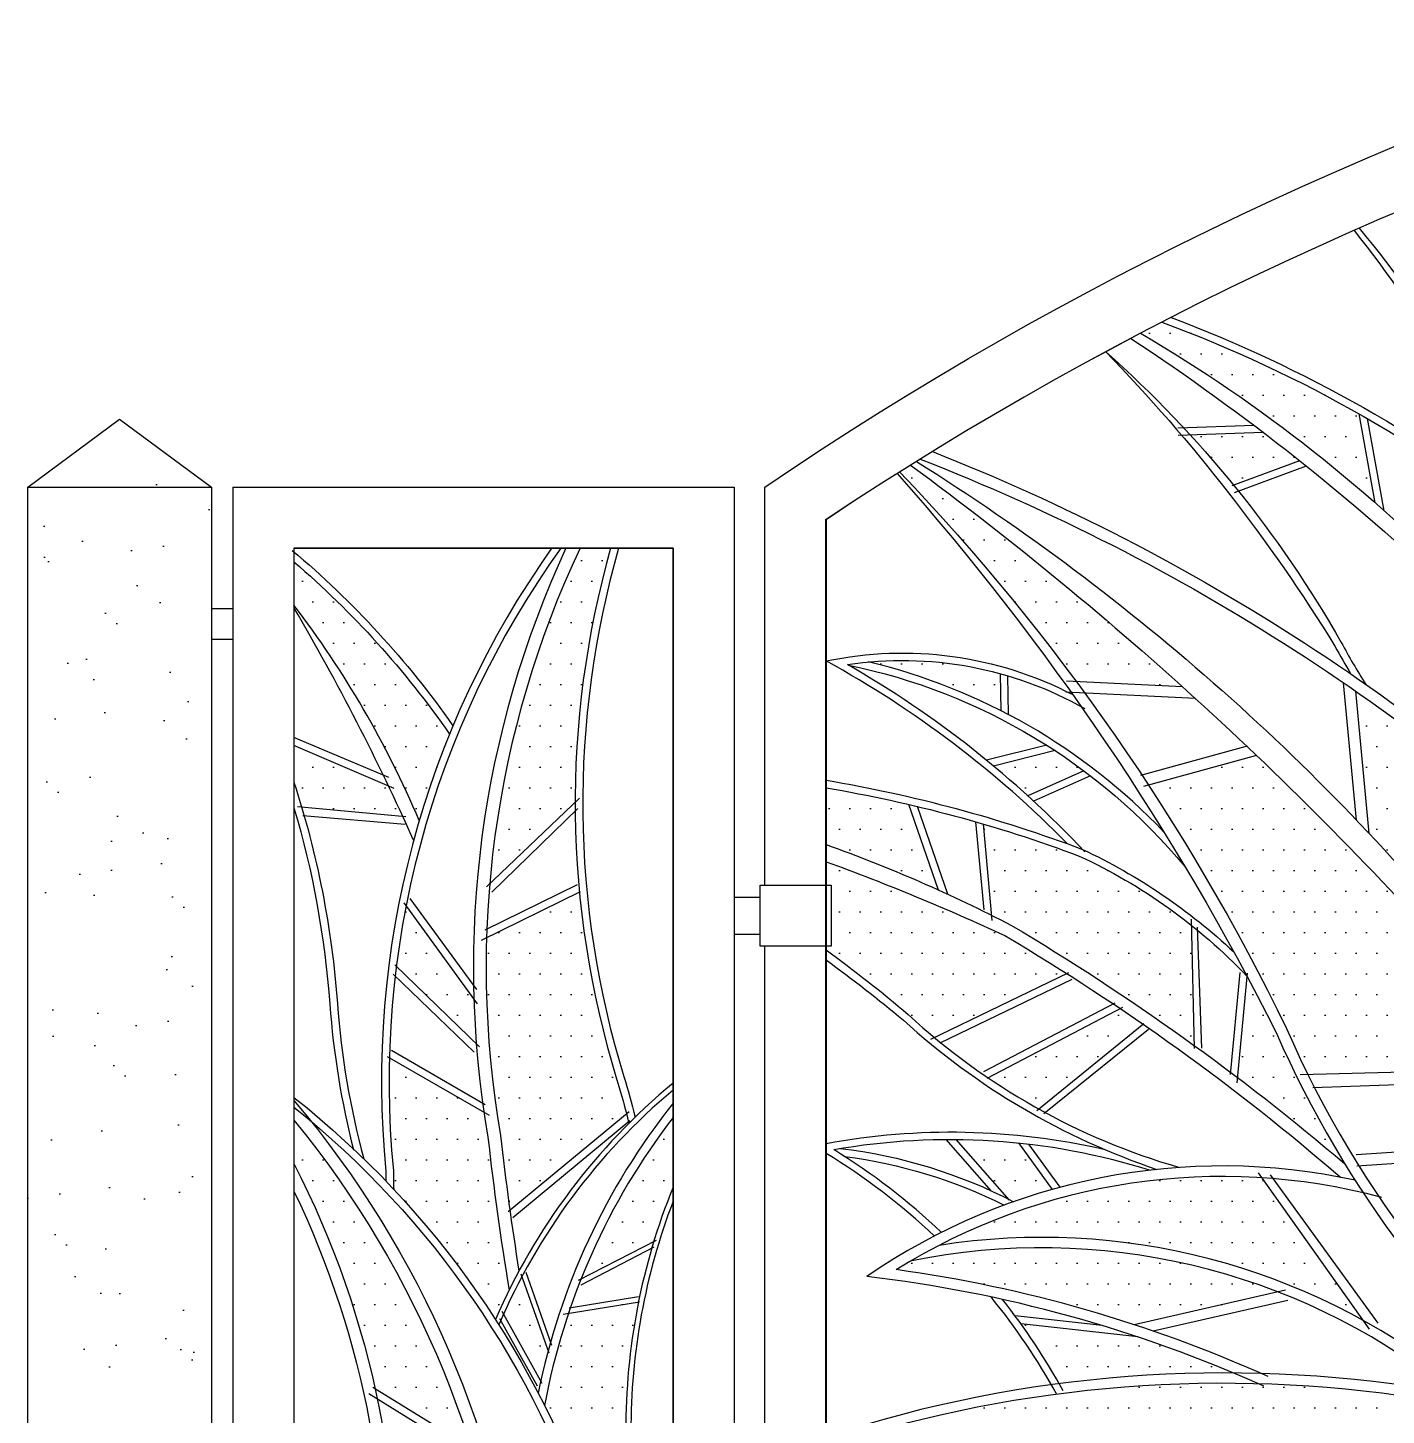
# Model space of a CAD drawing. Extents: x -6708 to 51378, y -17661 to 34250.
# Drawn here: x 27257 to 28366, y -16276 to -15143 of the extents above; entities that cross this region are included whole.
import ezdxf

# ---------------------------------------------------------------- set-up
doc = ezdxf.new("R2010")
doc.units = 0
doc.header["$LTSCALE"] = 5
doc.header["$MEASUREMENT"] = 0
doc.layers.get('0').update_dxf_attribs({"linetype": 'CONTINUOUS'})
for name, color, linetype in [('0-BCA', 33, 'CONTINUOUS'), ('0-HATCH', 8, 'CONTINUOUS'), ('0-TEXT', 7, 'CONTINUOUS'), ('1', 1, 'CONTINUOUS'), ('MET', 2, 'CONTINUOUS')]:
    doc.layers.add(name, color=color, linetype=linetype)
pattern_1 = [(0, (0, -13080.158), (8.4375, 16.875), [0, -16.875])]

msp = doc.modelspace()

# ---------------------------------------------------------------- hatches: boundary and pattern name
at = {"layer": '0-HATCH'}
h = msp.add_hatch(dxfattribs=at)
h.set_pattern_fill('AR-SAND', color=2, scale=50, style=0)
h.set_pattern_definition([(37.5, (32.59, -13080.16), (-3.14967, 96.34119), [0, -76, 0, -85, 0, -81.25]), (7.5, (32.59, -13080.16), (88.48884, 141.1073), [0, -41, 0, -68.5, 0, -26.25]), (327.5, (-28.91, -13080.16), (155.7071, 0.28295), [0, -25, 0, -90, 0, -117.5]), (317.5, (-28.91, -13080.16), (150.3063, 43.8838), [0, -12.5, 0, -59, 0, -67.5])])
h.paths.add_polyline_path([(27308.6, -17661.2), (27406.6, -17617.6), (27406.6, -15517.6), (27331.6, -15462.1), (27256.6, -15517.6), (27256.6, -17617.6), (27406.6, -17617.6)])
at = {"layer": 'MET'}
h = msp.add_hatch(dxfattribs=at)
h.set_pattern_fill('DOTS', color=1, scale=270, style=0)
h.set_pattern_definition(pattern_1)
h.paths.add_polyline_path([(28357.2, -15530.4), (28344, -15457.8, 0.039875), (28182.9, -15382.9, 0.001728), (28165.5, -15392, -0.048333)])
h = msp.add_hatch(dxfattribs=at)
h.set_pattern_fill('DOTS', color=1, scale=270, style=0)
h.set_pattern_definition(pattern_1)
h.paths.add_polyline_path([(28295.4, -15496.1, 0.004973), (28265.7, -15472.9), (28206.3, -15475.2, -0.014401), (28241.5, -15516)])
h = msp.add_hatch(dxfattribs=at)
h.set_pattern_fill('DOTS', color=1, scale=270, style=0)
h.set_pattern_definition(pattern_1)
h.paths.add_polyline_path([(27977.7, -15499.7, 0.00093), (27968.8, -15505.3, -0.03131), (28113, -15676.4), (28199.7, -15680.6, 0.024818)])
h = msp.add_hatch(dxfattribs=at)
h.set_pattern_fill('DOTS', color=1, scale=270, style=0)
h.set_pattern_definition(pattern_1)
h.paths.add_polyline_path([(27732.7, -15567.6), (27707.7, -15567.6, 0.089174), (27633.9, -15841.6), (27703.7, -15775, -0.06894)])
h = msp.add_hatch(dxfattribs=at)
h.set_pattern_fill('DOTS', color=1, scale=270, style=0)
h.set_pattern_definition(pattern_1)
h.paths.add_polyline_path([(27474, -15578.7), (27474, -15614, -0.062883), (27576.3, -15789.9, -0.024902), (27601.1, -15719.3, 0.063873)])
h = msp.add_hatch(dxfattribs=at)
h.set_pattern_fill('DOTS', color=1, scale=270, style=0)
h.set_pattern_definition(pattern_1)
h.paths.add_polyline_path([(28045.5, -15745.4, -0.011027), (28073.4, -15769.7), (28119.1, -15749.2, 0.014722), (28095.8, -15732.8)])
h.paths.add_polyline_path([(28051.6, -15700.3), (28051.1, -15670, 0.090313), (27943.2, -15660.4, -0.059064)])
h = msp.add_hatch(dxfattribs=at)
h.set_pattern_fill('DOTS', color=1, scale=270, style=0)
h.set_pattern_definition(pattern_1)
h.paths.add_polyline_path([(28352.2, -15800.5, -0.005904), (28382, -15833), (28391.1, -15720.3, 0.00903), (28341.3, -15684.3)])
h = msp.add_hatch(dxfattribs=at)
h.set_pattern_fill('DOTS', color=1, scale=270, style=0)
h.set_pattern_definition(pattern_1)
h.paths.add_polyline_path([(27563.1, -15786.8, 0.003526), (27551.3, -15761.7), (27474, -15728.7), (27474, -15758.6, -0.007056), (27480.4, -15779.1)])
h = msp.add_hatch(dxfattribs=at)
h.set_pattern_fill('DOTS', color=1, scale=270, style=0)
h.set_pattern_definition(pattern_1)
h.paths.add_polyline_path([(28284.8, -15959.7, 0.012394), (28302.3, -15997.5), (28486.2, -15992.9, 0.00783), (28434.6, -15918.3, 0.021823), (28260.2, -15736.7), (28172, -15760.9, -0.031981)])
h = msp.add_hatch(dxfattribs=at)
h.set_pattern_fill('DOTS', color=1, scale=270, style=0)
h.set_pattern_definition(pattern_1)
h.paths.add_polyline_path([(28000.6, -15846.7), (27976.2, -15776.7, 0.015446), (27908.7, -15763.2), (27908.7, -15809.5, -0.020226)])
h = msp.add_hatch(dxfattribs=at)
h.set_pattern_fill('DOTS', color=1, scale=270, style=0)
h.set_pattern_definition(pattern_1)
h.paths.add_polyline_path([(28115.4, -15818.9, 0.018491), (28037.2, -15792.7), (28043.9, -15867.2, -0.003708), (28060.1, -15875.5, -0.022586), (28209.4, -15973.6), (28207.1, -15875.5, 0.060293)])
h = msp.add_hatch(dxfattribs=at)
h.set_pattern_fill('DOTS', color=1, scale=270, style=0)
h.set_pattern_definition(pattern_1)
h.paths.add_polyline_path([(27908.7, -15823.5), (27908.7, -15842.6), (27912.7, -15842.6), (27912.7, -15892.6), (27908.7, -15892.6), (27908.7, -15895.5, -0.018233), (27975.8, -15948.3, 0.013003), (27997.3, -15967.2), (28105.3, -15915, 0.007832), (28054.7, -15883.9, 0.020899)])
h = msp.add_hatch(dxfattribs=at)
h.set_pattern_fill('DOTS', color=1, scale=270, style=0)
h.set_pattern_definition(pattern_1)
h.paths.add_polyline_path([(27707.1, -15848.3), (27631.3, -15885.6, 0.050609), (27642.8, -16047.1, 0.006702), (27650.3, -16108), (27745.6, -16029.2, 0.010946), (27737.6, -16000.8, -0.051094)])
h = msp.add_hatch(dxfattribs=at)
h.set_pattern_fill('DOTS', color=1, scale=270, style=0)
h.set_pattern_definition(pattern_1)
h.paths.add_polyline_path([(27623, -15972.2, -0.011256), (27621, -15935.7), (27565.6, -15859.5, 0.016791), (27557.7, -15908.8)])
h = msp.add_hatch(dxfattribs=at)
h.set_pattern_fill('DOTS', color=1, scale=270, style=0)
h.set_pattern_definition(pattern_1)
h.paths.add_polyline_path([(28332.4, -16070.3, -0.034055), (28276.5, -15963.5, 0.006089), (28252.5, -15917.3), (28244.8, -15999.8, -0.014205)])
h = msp.add_hatch(dxfattribs=at)
h.set_pattern_fill('DOTS', color=1, scale=270, style=0)
h.set_pattern_definition(pattern_1)
h.paths.add_polyline_path([(28167.7, -15956.3, 0.003003), (28148.9, -15943.5), (28040.9, -16000, 0.022258), (28082.6, -16025.6)])
h = msp.add_hatch(dxfattribs=at)
h.set_pattern_fill('DOTS', color=1, scale=270, style=0)
h.set_pattern_definition(pattern_1)
h.paths.add_polyline_path([(27638.6, -16197.5, -0.012893), (27649.8, -16173.4, -0.013705), (27632.5, -16048.6, -0.006309), (27629.3, -16028.3), (27551.9, -15983.8, 0.031018), (27555.3, -16076.1, 0.008057), (27555.5, -16091, -0.045034)])
h = msp.add_hatch(dxfattribs=at)
h.set_pattern_fill('DOTS', color=1, scale=270, style=0)
h.set_pattern_definition(pattern_1)
h.paths.add_polyline_path([(27708.7, -16164.1), (27768, -16133.6, -0.022416), (27783.7, -16089.4), (27783.7, -16032.3, 0.069208)])
h = msp.add_hatch(dxfattribs=at)
h.set_pattern_fill('DOTS', color=1, scale=270, style=0)
h.set_pattern_definition(pattern_1)
h.paths.add_polyline_path([(27474, -16034.7), (27474, -16070, -0.064093), (27540.5, -16254.1), (27618.9, -16302.5, 0.095773)])
h = msp.add_hatch(dxfattribs=at)
h.set_pattern_fill('DOTS', color=1, scale=270, style=0)
h.set_pattern_definition(pattern_1)
h.paths.add_polyline_path([(28057.8, -16099.2, -0.002716), (28061.8, -16101.2, -0.016371), (28093.7, -16091.1), (28066.1, -16053.2, 0.023588), (28014.8, -16050.3)])
h = msp.add_hatch(dxfattribs=at)
h.set_pattern_fill('DOTS', color=1, scale=270, style=0)
h.set_pattern_definition(pattern_1)
h.paths.add_polyline_path([(28343.9, -16072, 0.022203), (28386.2, -16133.3), (28547.8, -16089.1, 0.00303), (28529.3, -16059.3)])
h = msp.add_hatch(dxfattribs=at)
h.set_pattern_fill('DOTS', color=1, scale=270, style=0)
h.set_pattern_definition(pattern_1)
h.paths.add_polyline_path([(28347.2, -16198), (28264.5, -16081.6, 0.136188), (28001, -16136.8, -0.166805)])
h = msp.add_hatch(dxfattribs=at)
h.set_pattern_fill('DOTS', color=1, scale=270, style=0)
h.set_pattern_definition(pattern_1)
h.paths.add_polyline_path([(28160.2, -16201.6), (28277.8, -16174.9, 0.144279), (27977.4, -16149.8, 0.006665), (27966, -16156.7, -0.044908)])
h = msp.add_hatch(dxfattribs=at)
h.set_pattern_fill('DOTS', color=1, scale=270, style=0)
h.set_pattern_definition(pattern_1)
h.paths.add_polyline_path([(27660.3, -16162.2, 0.016848), (27645.2, -16193.1), (27675.5, -16247.6, -0.011509), (27681.6, -16222.7)])
h = msp.add_hatch(dxfattribs=at)
h.set_pattern_fill('DOTS', color=1, scale=270, style=0)
h.set_pattern_definition(pattern_1)
h.paths.add_polyline_path([(27755.4, -16183), (27698.3, -16192.3, 0.035424), (27678.7, -16267.6, -0.021348), (27705, -16326.1), (27744.7, -16309, 0.010704), (27745.1, -16289.2, -0.051095)])
h = msp.add_hatch(dxfattribs=at)
h.set_pattern_fill('DOTS', color=1, scale=270, style=0)
h.set_pattern_definition(pattern_1)
h.paths.add_polyline_path([(28067.9, -16201, -0.027275), (28099.1, -16249.8, -0.034286), (28241.4, -16241, 0.018933), (28163.2, -16211.6)])
h = msp.add_hatch(dxfattribs=at)
h.set_pattern_fill('DOTS', color=1, scale=270, style=0)
h.set_pattern_definition(pattern_1)
h.paths.add_polyline_path([(27969.4, -16283.5, -0.104361), (28527.4, -16385.2), (28503.1, -16285.4, 0.130822)])

# ---------------------------------------------------------------- linework, layer by layer
at = {"color": 3}
for p, q in [((27424, -15617, 0), (27406.6, -15617, 0)), ((27424, -15642, 0), (27406.6, -15642, 0))]:
    msp.add_line(p, q, dxfattribs=at)
at = {"layer": '0-BCA'}
msp.add_line((27256.6, -15517.6, 0), (27406.6, -15517.6, 0), dxfattribs=at)
at = {"layer": '0-BCA', "color": 3}
for p, q in [((27424, -15517.6, 0), (27424, -17517.6, 0)), ((27424, -15517.6), (27783.7, -15517.6)), ((27783.7, -15517.6), (27833.7, -15517.6)), ((27783.7, -15517.6), (27833.7, -15517.6)), ((27833.7, -15517.6), (27833.7, -17517.6)), ((27833.7, -15517.6), (27833.7, -17517.6)), ((27858.7, -15842.6), (27858.7, -15517.6)), ((27908.2, -15543.7), (27908.2, -15892.1)), ((27908.7, -15544.2), (27908.7, -15842.6)), ((27908.7, -15544.2), (27908.7, -15842.6)), ((27908.7, -15544.2), (27908.7, -15842.6)), ((27424, -15567.6, 0), (27424, -17467.6, 0)), ((27474, -15567.6, 0), (27474, -17467.6, 0)), ((27474, -15567.6, 0), (27474, -17467.6, 0)), ((27474, -15567.6), (27783.7, -15567.6)), ((27474, -15567.6), (27783.7, -15567.6)), ((27783.7, -15567.6), (27783.7, -17467.6)), ((27783.7, -15567.6), (27783.7, -17467.6)), ((27783.7, -15567.6), (27783.7, -17467.6)), ((27783.7, -15567.6), (27783.7, -17467.6)), ((27858.7, -16592.3), (27858.7, -15892.6)), ((27858.7, -16592.3), (27858.7, -15892.6)), ((27908.2, -15892.1), (27908.2, -16591.8)), ((27908.7, -15892.6), (27908.7, -16592.3)), ((27908.7, -15892.6), (27908.7, -16592.3)), ((27908.7, -15892.6), (27908.7, -16592.3))]:
    msp.add_line(p, q, dxfattribs=at)
at = {"layer": '0-BCA', "color": 1}
for p, q in [((27833.7, -15852.6), (27854.7, -15852.6)), ((27833.7, -15852.6), (27854.7, -15852.6)), ((27833.7, -15882.6), (27854.7, -15882.6)), ((27833.7, -15882.6), (27854.7, -15882.6))]:
    msp.add_line(p, q, dxfattribs=at)
at = {"layer": '0-BCA', "color": 3}
for points in [[(27858.7, -15842.6), (27858.7, -15517.6, -0.155566), (29545.2, -15017.6, -0.155566)], [(27908.7, -15544.2), (27908.7, -17467.1), (29544.7, -17467.1), (29545.2, -15067.6, 0.153284), (27908.7, -15544.2, 3.305213)]]:
    msp.add_lwpolyline(points, format="xyb", dxfattribs=at)
at = {"layer": '0-BCA', "elevation": 0}
msp.add_lwpolyline([(27256.6, -17617.6), (27256.6, -15517.6), (27331.6, -15462.1), (27406.6, -15517.6), (27406.6, -17617.6)], dxfattribs=at)
at = {"layer": '0-BCA', "color": 3}
msp.add_lwpolyline([(27474, -17467.6), (27783.7, -17467.6), (27783.7, -15567.6), (27474, -15567.6)], dxfattribs=at)
at = {"layer": '0-BCA', "color": 1}
msp.add_lwpolyline([(27854.7, -15892.6), (27854.7, -15842.6), (27912.7, -15842.6), (27912.7, -15892.6)], close=True, dxfattribs=at)
msp.add_lwpolyline([(27854.7, -15892.6), (27854.7, -15842.6), (27912.7, -15842.6), (27912.7, -15892.6)], close=True, dxfattribs=at)
at = {"layer": '0-BCA', "color": 3}
msp.add_arc((29486, -17912.3), 2845.3, 88.8079, 123.6666, dxfattribs=at)
msp.add_arc((29486, -17912.3), 2845.3, 88.8079, 123.6666, dxfattribs=at)
at = {"layer": '0-TEXT', "color": 1}
msp.add_line((27833.7, -15852.6), (27833.7, -15882.6), dxfattribs=at)
msp.add_line((27833.7, -15852.6), (27833.7, -15882.6), dxfattribs=at)
at = {"layer": '1'}
for p, q in [((28357.2, -15530.4), (28344, -15457.8)), ((28364.5, -15536.9), (28350.8, -15461.7)), ((28258.2, -15467.2), (28196.1, -15469.6)), ((28265.7, -15472.9), (28196.3, -15475.6)), ((28295.4, -15496.1), (28240, -15516.6)), ((28300.9, -15500.4), (28242, -15522.2)), ((28199.7, -15680.6, 0), (28104.9, -15676, 0)), ((28341.9, -15789.7, 0), (28331.4, -15677.5, 0)), ((28210.4, -15690.3, 0), (28104.5, -15685.1, 0)), ((28352.2, -15800.5, 0), (28341.3, -15684.3, 0)), ((27551.6, -15754.8, 0), (27474, -15722, 0)), ((27556, -15763.7, 0), (27474, -15728.7, 0)), ((28252.5, -15729.3, 0), (28165.5, -15753.2, 0)), ((28260.2, -15736.7, 0), (28167.9, -15762, 0)), ((27631.3, -15844.1), (27707.2, -15771.6)), ((27565.4, -15787, 0), (27477, -15778.8, 0)), ((27635.7, -15848.5), (27705.9, -15780.2)), ((28000.6, -15846.7, 0), (27976.2, -15776.7, 0)), ((28008.2, -15850.1, 0), (27983.2, -15778.4, 0)), ((27564.9, -15793.2, 0), (27481.3, -15786.2, 0)), ((28037.8, -15862.9, 0), (28031, -15791, 0)), ((28044.3, -15871.6, 0), (28037.2, -15792.7, 0)), ((27627.3, -15887.5), (27708.2, -15847.8)), ((27630.1, -15879.1), (27705.5, -15842.2)), ((27623.9, -15939.6), (27564, -15857.1)), ((27623.4, -15928), (27569, -15853.5)), ((28209.5, -15976, 0), (28207, -15870.4, 0)), ((28215.5, -15975.8, 0), (28212.1, -15877, 0)), ((27625.5, -15974.6), (27556.5, -15907.7)), ((27621.2, -15979.1), (27555, -15915.3)), ((28106.7, -15914.3, 0), (27994, -15968.8, 0)), ((28239.1, -15997.3, 0), (28246.8, -15914.1, 0)), ((28244.4, -16004, 0), (28252.8, -15914.6, 0)), ((28109.3, -15919.7, 0), (28001.5, -15971.7, 0)), ((28144.4, -15939.1, 0), (28037.2, -15995.2, 0)), ((28150.8, -15942.5, 0), (28040, -16000.5, 0)), ((28168.2, -15955.9, 0), (28080.9, -16027, 0)), ((28171.9, -15960.6, 0), (28086.6, -16029.4, 0)), ((27633.7, -16030.8), (27550.5, -15983)), ((27630.3, -16022.1), (27553.6, -15977.6)), ((28488.5, -15992.8, 0), (28295.8, -15997.6, 0)), ((28488.8, -16002, 0), (28306.2, -16008.2, 0)), ((27648.9, -16109.2), (27747.7, -16027.4)), ((27652.8, -16114), (27748.5, -16035)), ((28043.9, -16092.5), (28006.8, -16050.3)), ((28058.6, -16100), (28014.8, -16050.3)), ((28093.7, -16091.1), (28066.1, -16053.2)), ((28099.9, -16089.4), (28074.2, -16054.1)), ((28525.9, -16050.7, 0), (28341.7, -16063, 0)), ((28534.9, -16058.9, 0), (28342.3, -16072.1, 0)), ((28352.5, -16205.4), (28261.8, -16077.7)), ((28359.5, -16200.4), (28271.7, -16079.3)), ((27706.5, -16165.2), (27770.1, -16132.5)), ((27708.5, -16169), (27768.2, -16138.1)), ((27682.4, -16224.8), (27659.7, -16160.3)), ((27684.6, -16218.7), (27663.7, -16158.9)), ((27698.7, -16187.9), (27755.5, -16178.7)), ((28283.9, -16173.5), (28160.2, -16201.6)), ((27676.7, -16249.7), (27644, -16190.9)), ((27694, -16193), (27756.2, -16182.9)), ((28285.8, -16181.8), (28175.8, -16206.8)), ((27673, -16251.8), (27642.2, -16196.7)), ((28134.1, -16202.3), (28063.1, -16194.4)), ((28163.2, -16211.6), (28067.9, -16201)), ((27618.7, -16309.6), (27535.3, -16258.2)), ((27622, -16304.3), (27538.5, -16252.9))]:
    msp.add_line(p, q, dxfattribs=at)
at = {"layer": '1', "color": 1}
for p, q in [((28051.6, -15700.3), (28051.1, -15670)), ((28057.6, -15703.4), (28057.1, -15671.7)), ((28088.9, -15728.4), (28039.7, -15740.7)), ((28095.8, -15732.8), (28045.5, -15745.4)), ((28119.1, -15749.2), (28073.4, -15769.7)), ((28124.6, -15753.4), (28078.2, -15774.1))]:
    msp.add_line(p, q, dxfattribs=at)
at = {"layer": '1', "color": 1, "elevation": 0}
for points in [[(28344.1, -15306.2, -0.058927), (28492.6, -15537.9, 0.072419), (28575.9, -15672.8)], [(28340, -15308, -0.049302), (28487.1, -15540.4, 0.063114), (28562.2, -15665.6)], [(27995.5, -15488.6, -0.100722), (28566.7, -15859.2, -0.197143), (28744.7, -16384.6)], [(27977.7, -15499.7, -0.053833), (28434.6, -15918.3, -0.044104), (28693.4, -16357.4)], [(27982.5, -15496.7, -0.083674), (28447.4, -15909.9, -0.044199), (28717.1, -16369.6)], [(27985.5, -15494.8, -0.101325), (28559.5, -15864.9, -0.204534), (28728.1, -16375.4)], [(27966.7, -15506.6, -0.06493), (28276.5, -15963.5, 0.117832), (28525.4, -16291.7)], [(27968.8, -15505.3, -0.077834), (28284.8, -15959.7, 0.132175), (28556.2, -16301.3)], [(28105.9, -15809, 0.073186), (27908.7, -15659.6, -0.17334), (28110.1, -15687.1)], [(28120.1, -15815.6, 0.074115), (27926.1, -15662.5, -0.167555), (28119.9, -15698.4, -0.159037)], [(27908.7, -15757, -0.04863), (28118.2, -15813.5, -0.078365), (28241.7, -15897.2)], [(27908.7, -15763.2, -0.048104), (28115.4, -15818.9, -0.094761), (28252.4, -15917)], [(27908.7, -15809.5, -0.033718), (28060.1, -15875.5, -0.042378), (28332.4, -16070.3)], [(27908.7, -15823.5, -0.020899), (28054.7, -15883.9, -0.044623), (28328.9, -16081.2)], [(27908.7, -15895.5, -0.018233), (27975.8, -15948.3, 0.117164), (28197.3, -16073.2)], [(27908.7, -15903.7, -0.014302), (27971.8, -15952.8, 0.104646), (28178.9, -16074.8)]]:
    msp.add_lwpolyline(points, format="xyb", dxfattribs=at)
at = {"layer": '1', "color": 1}
for points in [[(28182.9, -15382.9, -0.081645), (28497.3, -15562.2)], [(28190.4, -15379.1, -0.077818), (28491.4, -15549.8)], [(28157.6, -15396.2, -0.044182), (28418.9, -15603.4)], [(28165.5, -15392, -0.069777), (28432.8, -15603, -0.001315), (28439.5, -15610.9)], [(28137.1, -15407.1, -0.082188), (28329.5, -15644.6, 0.017962), (28349.5, -15678.7, 0.017962)], [(28137.1, -15407.1, -0.054647), (28324.3, -15647.5, 0.011301), (28337.4, -15670.3)], [(27926.9, -15663, -0.170286), (28201.9, -15827.8)]]:
    msp.add_lwpolyline(points, format="xyb", dxfattribs=at)
at = {"layer": '1'}
for points in [[(27684.5, -15567.6, 0.18098), (27549.1, -16076.4, 0.004204), (27549.2, -16084.3)], [(27692.1, -15567.6, 0.18262), (27555.3, -16076.1, 0.008057), (27555.5, -16091)], [(27696.2, -15567.6, 0.152794), (27632.5, -16048.6, 0.013705), (27649.8, -16173.4)], [(27707.7, -15567.6, 0.154434), (27642.8, -16047.1, 0.012217), (27657.8, -16157.9)], [(27732.7, -15567.6, 0.144939), (27737.6, -16000.8, -0.014021), (27747.6, -16037.2)], [(27739.2, -15567.6, 0.145535), (27743.5, -15999, -0.012666), (27752.8, -16032.1)], [(27783.7, -16004.4, 0.1188), (27638.6, -16197.5)], [(27783.7, -16010, 0.11848), (27641.4, -16201.8)], [(27474, -16016, -0.146467), (27720.7, -16369.1, -0.13665)], [(27474, -16018.6, -0.149299), (27661.5, -16454.5, -0.142532)], [(27783.7, -16020.8, 0.118728), (27673.5, -16257.4)], [(27474, -16023.9, -0.14609), (27716, -16374.7, -0.141413)], [(27783.7, -16032.3, 0.118727), (27678.7, -16267.6)], [(27474, -16034.7, -0.150279), (27652.7, -16471)], [(27908.7, -16053.6, -0.102341), (28135.5, -16058.3, -0.102341)], [(28002.8, -16126.3, 0.052303), (27914.9, -16058.6, -0.12065), (28173.4, -16075.4, -0.12065)], [(27997.1, -16129.2, 0.053022), (27908.7, -16061.8)], [(27920.3, -16057.7, -0.090648), (28061.8, -16101.2, -0.090648)], [(27923.8, -16064.2, -0.084566), (28054.1, -16104, -0.084566)], [(27474, -16070, -0.139242), (27556.2, -16480.8, 0.029056), (27554.7, -16558.5, 0.029056)], [(27783.7, -16089.4, 0.098151), (27745.1, -16289.2, -0.030763), (27741.8, -16345.9)], [(27474, -16092.5, -0.132516), (27546.3, -16480, 0.029059), (27544.7, -16558.9)], [(27783.7, -16101, 0.09293), (27749.3, -16289.2, -0.027802), (27746.6, -16340.9)], [(28097, -16258.5, 0.0457), (28043.4, -16179, 0.0457)], [(28102.3, -16255.6, 0.04218), (28052.7, -16181, 0.04218)]]:
    msp.add_lwpolyline(points, format="xyb", dxfattribs=at)
at = {"layer": '1', "elevation": 0}
for points in [[(27472.6, -15569.3, -0.064946), (27603.9, -15712.5)], [(27474, -15578.7, -0.063876), (27601.1, -15719.3)], [(27474, -15758.6, -0.06062), (27509.5, -15939.4, 0.047851), (27531.1, -16066.1)], [(27474, -15779.5, -0.054024), (27503.3, -15939.9, 0.044426), (27522.7, -16058.8)]]:
    msp.add_lwpolyline(points, format="xyb", dxfattribs=at)
at = {"layer": '1'}
for centre, radius, start, end in [((26828.5, -16107.1, 0), 812.3, 22.987, 37.3797), ((25775.5, -16610.7, 0), 1968.3, 24.1328, 30.3529), ((28232.2, -16584.1), 512.1, 77.7563, 124.5372), ((28232.2, -16584.1), 503.5, 74.9807, 121.9198), ((28085, -16671.9), 541.6, 51.8387, 98.9248), ((28085, -16671.9), 533.1, 51.8387, 101.6382), ((27813.7, -17258.5), 1112.3, 65.7984, 82.1321), ((27813.7, -17258.5), 1103.7, 65.7984, 83.3315), ((28234.3, -17281.8), 1040.8, 53.4077, 108.1301), ((28232.8, -17286.8), 1037.3, 53.5542, 107.088)]:
    msp.add_arc(centre, radius, start, end, dxfattribs=at)
at = {"layer": '1', "color": 1}
msp.add_arc((27829.4, -16137.4), 490.4, 43.5887, 76.5962, dxfattribs=at)

doc.saveas('drawing.dxf')
